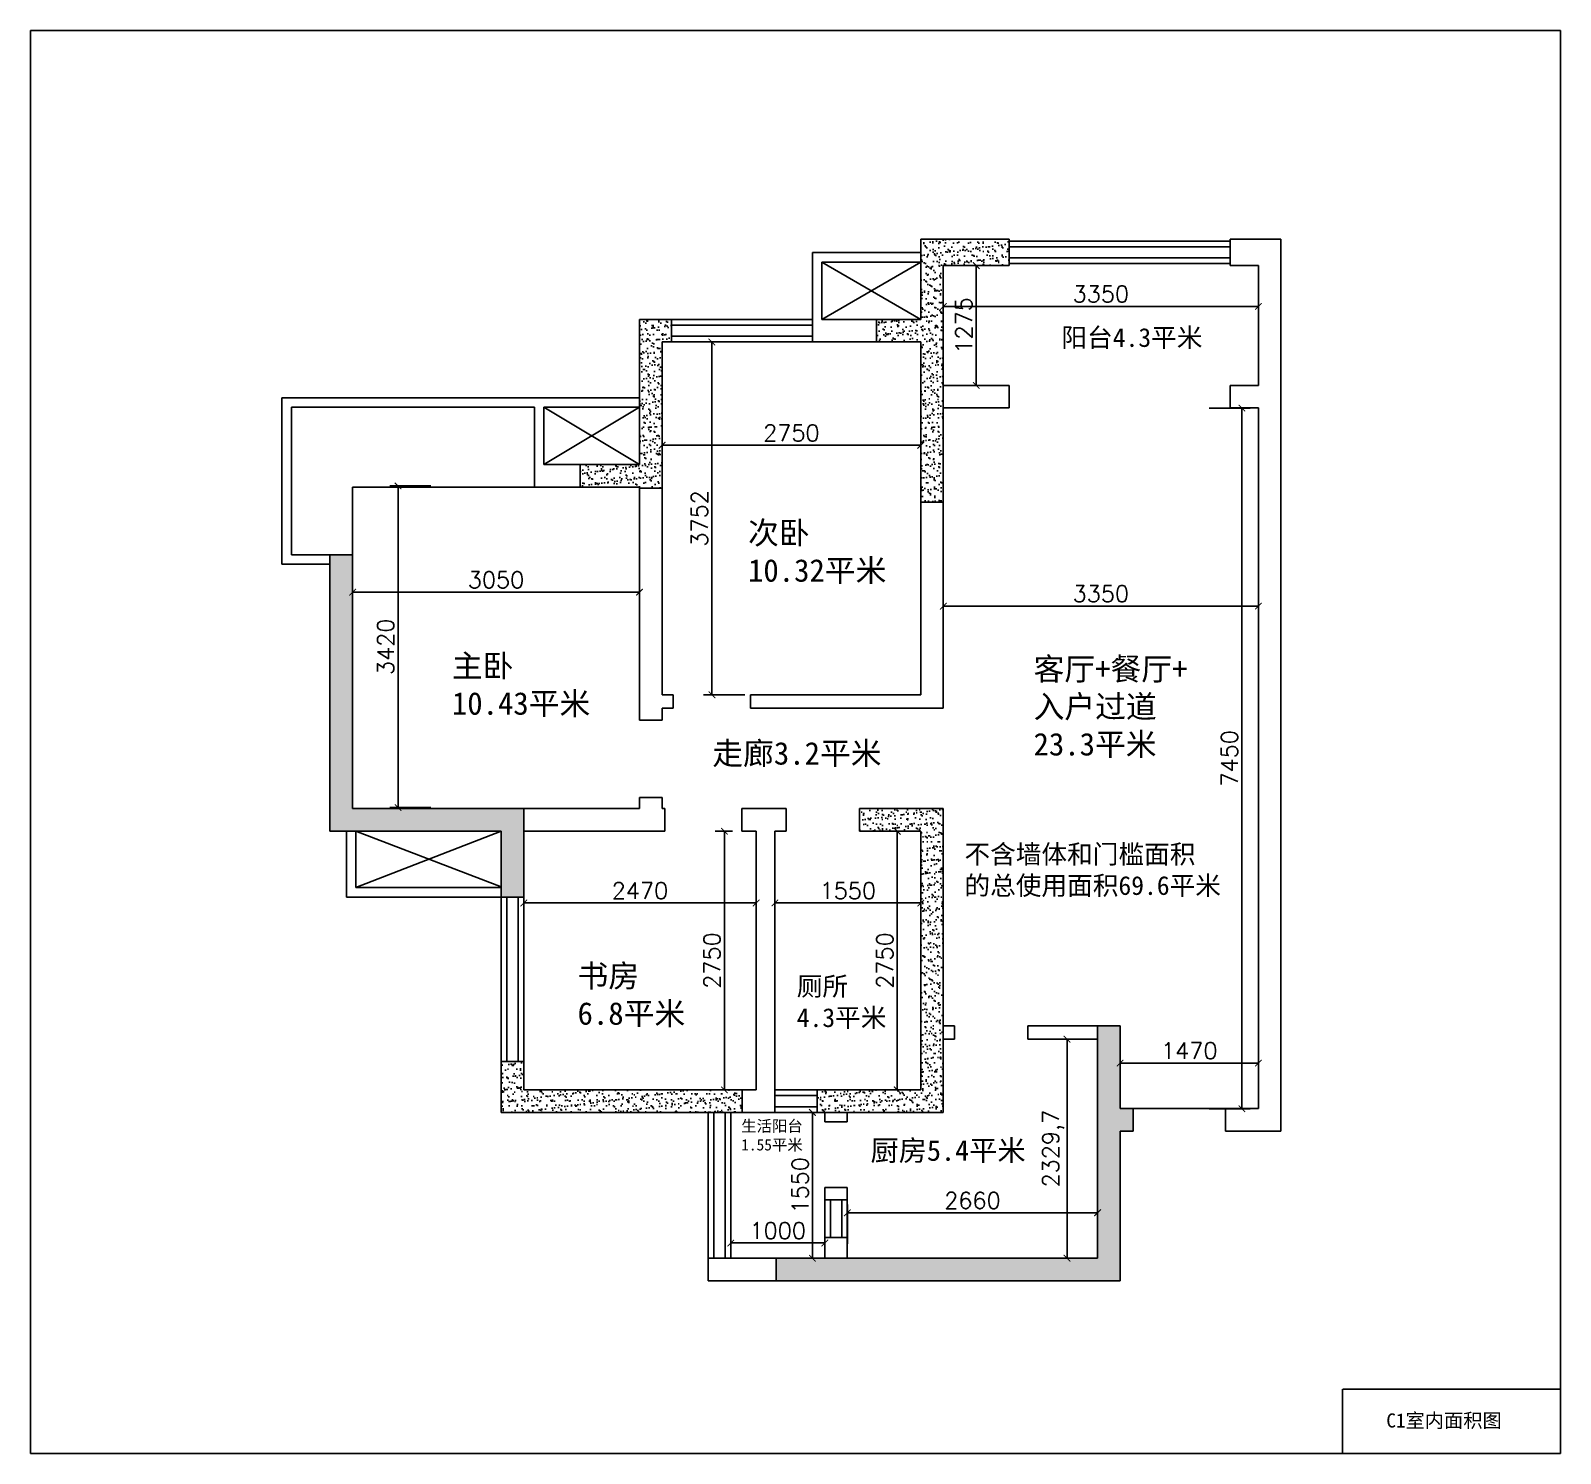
# Model space of a CAD drawing. Header units: millimetres. Extents: x 20837 to 97633253, y -10239614 to 28523936.
# Drawn here: x 41581 to 57844, y -4761 to 10367 of the extents above; entities that cross this region are included whole.
import ezdxf

# ---------------------------------------------------------------- set-up
doc = ezdxf.new("R2010")
doc.units = ezdxf.units.MM
doc.linetypes.add('HIDDEN', pattern=[0.375, 0.25, -0.125])
doc.styles.get("Standard").update_dxf_attribs({"font": 'txt', "bigfont": 'gbcbig.shx'})
doc.dimstyles.new('平面标注', dxfattribs={"dimscale": 70, "dimtxt": 2.5, "dimasz": 1, "dimexe": 1.25, "dimexo": 0.625, "dimtad": 1, "dimtxsty": 'Standard', "dimblk": 'ARCHTICK', "dimcen": 2.5, "dimadec": 0, "dimazin": 0, "dimtfac": 1, "dimtix": 1, "dimtmove": 0, "dimatfit": 3, "dimldrblk": 'DOT', "dimfxl": 0, "dimlwd": -1, "dimlwe": -1, "dimarcsym": 0})
pattern_1 = [(37.5, (39428.4, 0.02), (-3.20006, 97.88265), [0, -77.216, 0, -86.36, 0, -82.55]), (7.5, (39428.4, 0.02), (89.9047, 143.365), [0, -41.656, 0, -69.596, 0, -26.67]), (327.5, (39365.915, 0.02), (158.19847, 0.28744), [0, -25.4, 0, -91.44, 0, -119.38]), (317.5, (39365.92, 0.02), (152.7113, 44.5859), [0, -12.7, 0, -59.944, 0, -68.58])]

# ---------------------------------------------------------------- blocks, each defined once
blk = doc.blocks.new('_ArchTick')
at = {"color": 0, "linetype": 'ByBlock', "const_width": 0.15}
blk.add_lwpolyline([(-0.5, -0.5), (0.5, 0.5)], dxfattribs=at)
blk = doc.blocks.new('*D62')
at = {"color": 0}
for p, q in [((45837, 5525), (45399, 5525)), ((45487, 5525), (45487, 2105)), ((45837, 2105), (45399, 2105))]:
    blk.add_line(p, q, dxfattribs=at)
at = {"layer": 'Defpoints', "color": 0, "linetype": 'HIDDEN'}
for p in [(46725, 5525), (45487, 2105), (46725, 2105)]:
    blk.add_point(p, dxfattribs=at)
at = {"color": 0, "linetype": 'HIDDEN', "xscale": 70, "yscale": 70, "zscale": 70}
for p, rotation in [((45487, 5525), 90), ((45487, 2105), 270)]:
    blk.add_blockref('_ArchTick', p, dxfattribs=dict(at, rotation=rotation))
at = {"color": 0, "linetype": 'HIDDEN', "insert": (45356, 3815), "char_height": 175, "attachment_point": 5, "rotation": 90}
blk.add_mtext('3420', dxfattribs=at)
blk = doc.blocks.new('_Dot')
at = {"color": 0, "linetype": 'ByBlock', "lineweight": -2}
blk.add_line((-0.5, 0), (-1, 0), dxfattribs=at)
at = {"color": 0, "linetype": 'ByBlock', "const_width": 0.5}
blk.add_lwpolyline([(-0.25, 0, 1), (0.25, 0, 1)], format="xyb", close=True, dxfattribs=at)
blk = doc.blocks.new('*D63')
at = {"color": 0}
for p, q in [((45004, 4415), (45004, 4308)), ((45004, 4396), (48054, 4396)), ((48054, 4415), (48054, 4308))]:
    blk.add_line(p, q, dxfattribs=at)
at = {"layer": 'Defpoints', "color": 0, "linetype": 'HIDDEN'}
for p in [(45004, 4459), (48054, 4459), (48054, 4396)]:
    blk.add_point(p, dxfattribs=at)
at = {"color": 0, "linetype": 'HIDDEN', "xscale": 70, "yscale": 70, "zscale": 70, "rotation": 180}
blk.add_blockref('_ArchTick', (45004, 4396), dxfattribs=at)
at = {"color": 0, "linetype": 'HIDDEN', "xscale": 70, "yscale": 70, "zscale": 70}
blk.add_blockref('_ArchTick', (48054, 4396), dxfattribs=at)
at = {"color": 0, "linetype": 'HIDDEN', "insert": (46529, 4527), "char_height": 175, "attachment_point": 5}
blk.add_mtext('3050', dxfattribs=at)
blk = doc.blocks.new('*D64')
at = {"color": 0}
for p, q in [((49174, 7056), (48736, 7056)), ((48824, 7056), (48824, 3304)), ((49174, 3304), (48736, 3304))]:
    blk.add_line(p, q, dxfattribs=at)
at = {"layer": 'Defpoints', "color": 0, "linetype": 'HIDDEN'}
for p in [(50061, 7056), (48824, 3304), (50139, 3304)]:
    blk.add_point(p, dxfattribs=at)
at = {"color": 0, "linetype": 'HIDDEN', "xscale": 70, "yscale": 70, "zscale": 70}
for p, rotation in [((48824, 7056), 90), ((48824, 3304), 270)]:
    blk.add_blockref('_ArchTick', p, dxfattribs=dict(at, rotation=rotation))
at = {"color": 0, "linetype": 'HIDDEN', "insert": (48692, 5180), "char_height": 175, "attachment_point": 5, "rotation": 90}
blk.add_mtext('3752', dxfattribs=at)
blk = doc.blocks.new('*D65')
at = {"color": 0}
for p, q in [((48294, 5958), (48294, 6045)), ((51044, 5958), (51044, 6045)), ((48294, 5958), (51044, 5958))]:
    blk.add_line(p, q, dxfattribs=at)
at = {"layer": 'Defpoints', "color": 0, "linetype": 'HIDDEN'}
for p in [(48294, 5958), (51044, 5958), (51044, 5958)]:
    blk.add_point(p, dxfattribs=at)
at = {"color": 0, "linetype": 'HIDDEN', "xscale": 70, "yscale": 70, "zscale": 70, "rotation": 180}
blk.add_blockref('_ArchTick', (48294, 5958), dxfattribs=at)
at = {"color": 0, "linetype": 'HIDDEN', "xscale": 70, "yscale": 70, "zscale": 70}
blk.add_blockref('_ArchTick', (51044, 5958), dxfattribs=at)
at = {"color": 0, "linetype": 'HIDDEN', "insert": (49669, 6089), "char_height": 175, "attachment_point": 5}
blk.add_mtext('2750', dxfattribs=at)
blk = doc.blocks.new('*D66')
at = {"color": 0}
for p, q in [((51634, 7869), (51546, 7869)), ((51634, 7869), (51634, 6594)), ((51634, 6594), (51546, 6594))]:
    blk.add_line(p, q, dxfattribs=at)
at = {"layer": 'Defpoints', "color": 0, "linetype": 'HIDDEN'}
for p in [(51634, 7869), (51634, 6594), (51634, 6594)]:
    blk.add_point(p, dxfattribs=at)
at = {"color": 0, "linetype": 'HIDDEN', "xscale": 70, "yscale": 70, "zscale": 70}
for p, rotation in [((51634, 7869), 90), ((51634, 6594), 270)]:
    blk.add_blockref('_ArchTick', p, dxfattribs=dict(at, rotation=rotation))
at = {"color": 0, "linetype": 'HIDDEN', "insert": (51502, 7232), "char_height": 175, "attachment_point": 5, "rotation": 90}
blk.add_mtext('1275', dxfattribs=at)
blk = doc.blocks.new('*D67')
at = {"color": 0}
for p, q in [((51284, 7531), (51284, 7347)), ((54634, 7434), (54634, 7522)), ((51284, 7434), (54634, 7434))]:
    blk.add_line(p, q, dxfattribs=at)
at = {"layer": 'Defpoints', "color": 0, "linetype": 'HIDDEN'}
for p in [(51284, 7575), (54634, 7434), (54634, 7434)]:
    blk.add_point(p, dxfattribs=at)
at = {"color": 0, "linetype": 'HIDDEN', "xscale": 70, "yscale": 70, "zscale": 70, "rotation": 180}
blk.add_blockref('_ArchTick', (51284, 7434), dxfattribs=at)
at = {"color": 0, "linetype": 'HIDDEN', "xscale": 70, "yscale": 70, "zscale": 70}
blk.add_blockref('_ArchTick', (54634, 7434), dxfattribs=at)
at = {"color": 0, "linetype": 'HIDDEN', "insert": (52959, 7566), "char_height": 175, "attachment_point": 5}
blk.add_mtext('3350', dxfattribs=at)
blk = doc.blocks.new('*D68')
at = {"color": 0}
for p, q in [((51284, 4207), (51284, 4335)), ((51284, 4248), (54634, 4248)), ((54634, 4207), (54634, 4335))]:
    blk.add_line(p, q, dxfattribs=at)
at = {"layer": 'Defpoints', "color": 0, "linetype": 'HIDDEN'}
for p in [(54634, 4248), (51284, 4163), (54634, 4163)]:
    blk.add_point(p, dxfattribs=at)
at = {"color": 0, "linetype": 'HIDDEN', "xscale": 70, "yscale": 70, "zscale": 70, "rotation": 180}
blk.add_blockref('_ArchTick', (51284, 4248), dxfattribs=at)
at = {"color": 0, "linetype": 'HIDDEN', "xscale": 70, "yscale": 70, "zscale": 70}
blk.add_blockref('_ArchTick', (54634, 4248), dxfattribs=at)
at = {"color": 0, "linetype": 'HIDDEN', "insert": (52959, 4379), "char_height": 175, "attachment_point": 5}
blk.add_mtext('3350', dxfattribs=at)
blk = doc.blocks.new('*D69')
at = {"color": 0}
for p, q in [((54109, 6354), (54546, 6354)), ((54459, 6354), (54459, -1096)), ((54109, -1096), (54546, -1096))]:
    blk.add_line(p, q, dxfattribs=at)
at = {"layer": 'Defpoints', "color": 0, "linetype": 'HIDDEN'}
for p in [(53965, 6354), (53965, -1096), (54459, -1096)]:
    blk.add_point(p, dxfattribs=at)
at = {"color": 0, "linetype": 'HIDDEN', "xscale": 70, "yscale": 70, "zscale": 70}
for p, rotation in [((54459, 6354), 90), ((54459, -1096), 270)]:
    blk.add_blockref('_ArchTick', p, dxfattribs=dict(at, rotation=rotation))
at = {"color": 0, "linetype": 'HIDDEN', "insert": (54327, 2629), "char_height": 175, "attachment_point": 5, "rotation": 90}
blk.add_mtext('7450', dxfattribs=at)
blk = doc.blocks.new('*D70')
at = {"color": 0}
for p, q in [((53164, -682), (53164, -523)), ((53164, -611), (54634, -611)), ((54634, -682), (54634, -523))]:
    blk.add_line(p, q, dxfattribs=at)
at = {"layer": 'Defpoints', "color": 0, "linetype": 'HIDDEN'}
for p in [(54634, -611), (53164, -726), (54634, -726)]:
    blk.add_point(p, dxfattribs=at)
at = {"color": 0, "linetype": 'HIDDEN', "xscale": 70, "yscale": 70, "zscale": 70, "rotation": 180}
blk.add_blockref('_ArchTick', (53164, -611), dxfattribs=at)
at = {"color": 0, "linetype": 'HIDDEN', "xscale": 70, "yscale": 70, "zscale": 70}
blk.add_blockref('_ArchTick', (54634, -611), dxfattribs=at)
at = {"color": 0, "linetype": 'HIDDEN', "insert": (53899, -480), "char_height": 175, "attachment_point": 5}
blk.add_mtext('1470', dxfattribs=at)
blk = doc.blocks.new('*D71')
at = {"color": 0}
for p, q in [((50662, 1854), (50881, 1854)), ((50794, 1854), (50794, -896)), ((50794, -896), (50706, -896))]:
    blk.add_line(p, q, dxfattribs=at)
at = {"layer": 'Defpoints', "color": 0, "linetype": 'HIDDEN'}
for p in [(50619, 1854), (50794, -896), (50794, -896)]:
    blk.add_point(p, dxfattribs=at)
at = {"color": 0, "linetype": 'HIDDEN', "xscale": 70, "yscale": 70, "zscale": 70}
for p, rotation in [((50794, 1854), 90), ((50794, -896), 270)]:
    blk.add_blockref('_ArchTick', p, dxfattribs=dict(at, rotation=rotation))
at = {"color": 0, "linetype": 'HIDDEN', "insert": (50662, 479), "char_height": 175, "attachment_point": 5, "rotation": 90}
blk.add_mtext('2750', dxfattribs=at)
blk = doc.blocks.new('*D72')
at = {"color": 0}
for p, q in [((49494, 1091), (49494, 1178)), ((51044, 1091), (51044, 1178)), ((49494, 1091), (51044, 1091))]:
    blk.add_line(p, q, dxfattribs=at)
at = {"layer": 'Defpoints', "color": 0, "linetype": 'HIDDEN'}
for p in [(49494, 1091), (51044, 1091), (51044, 1091)]:
    blk.add_point(p, dxfattribs=at)
at = {"color": 0, "linetype": 'HIDDEN', "xscale": 70, "yscale": 70, "zscale": 70, "rotation": 180}
blk.add_blockref('_ArchTick', (49494, 1091), dxfattribs=at)
at = {"color": 0, "linetype": 'HIDDEN', "xscale": 70, "yscale": 70, "zscale": 70}
blk.add_blockref('_ArchTick', (51044, 1091), dxfattribs=at)
at = {"color": 0, "linetype": 'HIDDEN', "insert": (50269, 1222), "char_height": 175, "attachment_point": 5}
blk.add_mtext('1550', dxfattribs=at)
blk = doc.blocks.new('*D73')
at = {"color": 0}
for p, q in [((48858, 1854), (49044, 1854)), ((48957, 1854), (48957, -896)), ((48956, -896), (49044, -896))]:
    blk.add_line(p, q, dxfattribs=at)
at = {"layer": 'Defpoints', "color": 0, "linetype": 'HIDDEN'}
for p in [(48815, 1854), (48912, -896), (48957, -896)]:
    blk.add_point(p, dxfattribs=at)
at = {"color": 0, "linetype": 'HIDDEN', "xscale": 70, "yscale": 70, "zscale": 70}
for p, rotation in [((48957, 1854), 90), ((48957, -896), 270)]:
    blk.add_blockref('_ArchTick', p, dxfattribs=dict(at, rotation=rotation))
at = {"color": 0, "linetype": 'HIDDEN', "insert": (48825, 479), "char_height": 175, "attachment_point": 5, "rotation": 90}
blk.add_mtext('2750', dxfattribs=at)
blk = doc.blocks.new('*D74')
at = {"color": 0}
for p, q in [((46824, 1210), (46824, 1003)), ((49294, 1210), (49294, 1003)), ((46824, 1091), (49294, 1091))]:
    blk.add_line(p, q, dxfattribs=at)
at = {"layer": 'Defpoints', "color": 0, "linetype": 'HIDDEN'}
for p in [(46824, 1254), (49294, 1254), (49294, 1091)]:
    blk.add_point(p, dxfattribs=at)
at = {"color": 0, "linetype": 'HIDDEN', "xscale": 70, "yscale": 70, "zscale": 70, "rotation": 180}
blk.add_blockref('_ArchTick', (46824, 1091), dxfattribs=at)
at = {"color": 0, "linetype": 'HIDDEN', "xscale": 70, "yscale": 70, "zscale": 70}
blk.add_blockref('_ArchTick', (49294, 1091), dxfattribs=at)
at = {"color": 0, "linetype": 'HIDDEN', "insert": (48059, 1222), "char_height": 175, "attachment_point": 5}
blk.add_mtext('2470', dxfattribs=at)
blk = doc.blocks.new('*D75')
at = {"color": 0}
for p, q in [((49024, -2524), (49024, -2436)), ((50024, -2524), (50024, -2436)), ((49024, -2524), (50024, -2524))]:
    blk.add_line(p, q, dxfattribs=at)
at = {"layer": 'Defpoints', "color": 0, "linetype": 'HIDDEN'}
for p in [(49024, -2524), (50024, -2524), (50024, -2524)]:
    blk.add_point(p, dxfattribs=at)
at = {"color": 0, "linetype": 'HIDDEN', "xscale": 70, "yscale": 70, "zscale": 70, "rotation": 180}
blk.add_blockref('_ArchTick', (49024, -2524), dxfattribs=at)
at = {"color": 0, "linetype": 'HIDDEN', "xscale": 70, "yscale": 70, "zscale": 70}
blk.add_blockref('_ArchTick', (50024, -2524), dxfattribs=at)
at = {"color": 0, "linetype": 'HIDDEN', "insert": (49524, -2393), "char_height": 175, "attachment_point": 5}
blk.add_mtext('1000', dxfattribs=at)
blk = doc.blocks.new('*D76')
at = {"color": 0}
for p, q in [((49543, -1136), (49980, -1136)), ((49893, -1136), (49893, -2686)), ((49543, -2686), (49980, -2686))]:
    blk.add_line(p, q, dxfattribs=at)
at = {"layer": 'Defpoints', "color": 0, "linetype": 'HIDDEN'}
for p in [(49259, -1136), (49129, -2686), (49893, -2686)]:
    blk.add_point(p, dxfattribs=at)
at = {"color": 0, "linetype": 'HIDDEN', "xscale": 70, "yscale": 70, "zscale": 70}
for p, rotation in [((49893, -1136), 90), ((49893, -2686), 270)]:
    blk.add_blockref('_ArchTick', p, dxfattribs=dict(at, rotation=rotation))
at = {"color": 0, "linetype": 'HIDDEN', "insert": (49762, -1911), "char_height": 175, "attachment_point": 5, "rotation": 90}
blk.add_mtext('1550', dxfattribs=at)
blk = doc.blocks.new('*D77')
at = {"color": 0}
for p, q in [((50264, -2532), (50264, -2115)), ((50264, -2203), (52924, -2203)), ((52924, -2532), (52924, -2115))]:
    blk.add_line(p, q, dxfattribs=at)
at = {"layer": 'Defpoints', "color": 0, "linetype": 'HIDDEN'}
for p in [(52924, -2203), (50264, -2575), (52924, -2575)]:
    blk.add_point(p, dxfattribs=at)
at = {"color": 0, "linetype": 'HIDDEN', "xscale": 70, "yscale": 70, "zscale": 70, "rotation": 180}
blk.add_blockref('_ArchTick', (50264, -2203), dxfattribs=at)
at = {"color": 0, "linetype": 'HIDDEN', "xscale": 70, "yscale": 70, "zscale": 70}
blk.add_blockref('_ArchTick', (52924, -2203), dxfattribs=at)
at = {"color": 0, "linetype": 'HIDDEN', "insert": (51594, -2072), "char_height": 175, "attachment_point": 5}
blk.add_mtext('2660', dxfattribs=at)
blk = doc.blocks.new('*D78')
at = {"color": 0}
for p, q in [((52599, -356), (52686, -356)), ((52599, -2686), (52599, -356)), ((52599, -2686), (52686, -2686))]:
    blk.add_line(p, q, dxfattribs=at)
at = {"layer": 'Defpoints', "color": 0, "linetype": 'HIDDEN'}
for p in [(52563, -356), (52599, -356), (52563, -2686)]:
    blk.add_point(p, dxfattribs=at)
at = {"color": 0, "linetype": 'HIDDEN', "xscale": 70, "yscale": 70, "zscale": 70}
for p, rotation in [((52599, -356), 90), ((52599, -2686), 270)]:
    blk.add_blockref('_ArchTick', p, dxfattribs=dict(at, rotation=rotation))
at = {"color": 0, "linetype": 'HIDDEN', "insert": (52453, -1521), "char_height": 175, "attachment_point": 5, "rotation": 90}
blk.add_mtext('2329,7', dxfattribs=at)

msp = doc.modelspace()

# ---------------------------------------------------------------- hatches: boundary and pattern name
h = msp.add_hatch()
h.set_pattern_fill('AR-SAND', color=256, scale=2, style=0)
h.set_pattern_definition(pattern_1)
h.paths.add_polyline_path([(51283.624, 7869.495), (51983.624, 7869.495), (51983.624, 8149.495), (51283.624, 8149.495), (51043.624, 8149.495), (51043.624, 8006.195), (51043.624, 7906.195), (51043.624, 7296.195), (50575.025, 7296.195), (50575.025, 7056.195), (51043.624, 7056.195), (51043.624, 6874.265), (51043.624, 5354.495), (51283.624, 5354.495), (51283.624, 6354.495), (51283.624, 6594.495)])
h = msp.add_hatch()
h.set_pattern_fill('AR-SAND', color=256, scale=2, style=0)
h.set_pattern_definition(pattern_1)
h.paths.add_polyline_path([(48293.624, 7056.195), (48393.624, 7056.195), (48393.624, 7296.195), (48293.624, 7296.195), (48053.624, 7296.195), (48053.624, 6463.989), (48053.624, 6363.989), (48053.624, 5753.989), (47423.871, 5753.989), (47423.871, 5513.989), (47798.399, 5513.989), (48053.624, 5513.989), (48053.624, 5502.674), (48293.624, 5502.674)])
h = msp.add_hatch()
h.set_pattern_fill('AR-SAND', color=256, scale=2, style=0)
h.set_pattern_definition(pattern_1)
h.paths.add_polyline_path([(45003.624, 2093.989), (45003.624, 4793.989), (44763.624, 4793.989), (44763.624, 4693.989), (44763.624, 2093.989), (44763.624, 1853.989), (45003.624, 1853.989), (45468.916, 1853.989), (46583.624, 1853.989), (46583.624, 1253.989), (46583.624, 1153.989), (46823.624, 1153.989), (46823.624, 1253.989), (46823.624, 1853.989), (46823.624, 2093.989)])
h = msp.add_hatch()
h.set_pattern_fill('AR-SAND', color=256, scale=2, style=0)
h.set_pattern_definition(pattern_1)
h.paths.add_polyline_path([(51283.624, 2093.989), (50393.624, 2093.989), (50393.624, 1853.989), (51043.624, 1853.989), (51043.624, -896.011), (50543.624, -896.011), (49975.945, -896.011), (49943.624, -896.011), (49943.624, -1135.805), (50023.624, -1135.805), (50263.624, -1135.805), (51043.624, -1135.805), (51283.624, -1135.805), (51283.624, -355.805), (51283.624, -215.805)])
h = msp.add_hatch()
h.set_pattern_fill('AR-SAND', color=256, scale=2, style=0)
h.set_pattern_definition(pattern_1)
h.paths.add_polyline_path([(53163.624, -1335.505), (53303.624, -1335.505), (53303.624, -1095.505), (53163.624, -1095.505), (53163.624, -355.805), (53163.624, -215.805), (52923.624, -215.805), (52923.624, -355.805), (52923.624, -1335.505), (52923.624, -2685.505), (52423.624, -2685.505), (52423.624, -2685.805), (50263.624, -2685.805), (50023.624, -2685.805), (49506.012, -2685.805), (49506.012, -2925.805), (50023.624, -2925.805), (53163.624, -2925.805), (53163.624, -2685.505)])
h = msp.add_hatch()
h.set_pattern_fill('AR-SAND', color=256, scale=2, style=0)
h.set_pattern_definition(pattern_1)
h.paths.add_polyline_path([(47295.257, -896.011), (46823.624, -896.011), (46823.624, -596.011), (46583.624, -596.011), (46583.624, -1135.805), (46823.624, -1135.805), (48783.624, -1135.805), (49023.624, -1135.805), (49147.393, -1135.805), (49147.393, -896.011), (47295.257, -896.011)])

# ---------------------------------------------------------------- linework, layer by layer
for p, q in [((51043.624, 8006.195), (51043.624, 8149.495)), ((51043.624, 8149.495), (51283.624, 8149.495)), ((51283.624, 8149.495), (51983.624, 8149.495)), ((51983.624, 8149.495), (51983.624, 7869.495)), ((54633.624, 8149.495), (54333.624, 8149.495)), ((54333.624, 8149.495), (54333.624, 7869.495)), ((54873.624, 8149.495), (54633.624, 8149.495)), ((54873.624, 7869.495), (54873.624, 8149.495)), ((51043.624, 7906.195), (51043.624, 8006.195)), ((51043.624, 7296.195), (51043.624, 7906.195)), ((51283.624, 6594.495), (51283.624, 7869.495)), ((51283.624, 7869.495), (51983.624, 7869.495)), ((54633.624, 7869.495), (54333.624, 7869.495)), ((54333.624, 7869.495), (54633.624, 7869.495)), ((54633.624, 6594.495), (54633.624, 7869.495)), ((54873.624, 6594.495), (54873.624, 7869.495)), ((48053.624, 6463.989), (48053.624, 7296.195)), ((48053.624, 7296.195), (48293.624, 7296.195)), ((48293.624, 7296.195), (48393.624, 7296.195)), ((48393.624, 7296.195), (48393.624, 7056.195)), ((49893.624, 7296.195), (49893.624, 7056.195)), ((49993.624, 7296.195), (51043.624, 7296.195)), ((50575.025, 7056.195), (50575.025, 7296.195)), ((48293.624, 3304.195), (48293.624, 7056.195)), ((48293.624, 7056.195), (48393.624, 7056.195)), ((49893.624, 7056.195), (51043.624, 7056.195)), ((51043.624, 3304.195), (51043.624, 7056.195)), ((51043.624, 7056.195), (51043.624, 6874.265)), ((51043.624, 3304.195), (51043.624, 6876.195)), ((51043.624, 6874.265), (51043.624, 3934.719)), ((51283.624, 6594.495), (51983.624, 6594.495)), ((51283.624, 6594.495), (51283.624, 6354.495)), ((51983.624, 6354.495), (51983.624, 6594.495)), ((54333.624, 6354.495), (54333.624, 6594.495)), ((54333.624, 6594.495), (54633.624, 6594.495)), ((54873.624, 6594.495), (54873.624, 6354.495)), ((48053.624, 6463.989), (48053.624, 6363.989)), ((48053.624, 6363.989), (48053.624, 5753.989)), ((48053.624, 6363.989), (48053.624, 5753.989)), ((51983.624, 6354.495), (51283.624, 6354.495)), ((51283.624, 3164.195), (51283.624, 6354.495)), ((51283.624, 6354.495), (51283.624, 6254.495)), ((51283.624, 6354.495), (51283.624, 3164.195)), ((54633.624, 6354.495), (54333.624, 6354.495)), ((54633.624, -1095.505), (54633.624, 6354.495)), ((54873.624, -1095.505), (54873.624, 6354.495)), ((48053.624, 5753.989), (47037.624, 5753.989)), ((47423.871, 5753.989), (47423.871, 5513.989)), ((47798.399, 5513.989), (46937.624, 5513.989)), ((48053.624, 5513.989), (47798.399, 5513.989)), ((48053.624, 5491.359), (48053.624, 5513.989)), ((48053.624, 5502.674), (48293.624, 5502.674)), ((48053.624, 3164.195), (48053.624, 5491.359)), ((51283.624, 5354.495), (51043.624, 5354.495)), ((44763.624, 4693.989), (44763.624, 4793.989)), ((44763.624, 4793.989), (45003.624, 4793.989)), ((45003.624, 2093.989), (45003.624, 4793.989)), ((44763.624, 2093.989), (44763.624, 4693.989)), ((51043.624, 3304.195), (51043.624, 3904.195)), ((48293.624, 3304.195), (48413.624, 3304.195)), ((48413.624, 3304.195), (48413.624, 3164.195)), ((49233.624, 3164.195), (49233.624, 3304.195)), ((51043.624, 3304.195), (49233.624, 3304.195)), ((48053.624, 3164.195), (48053.624, 3033.989)), ((48413.624, 3164.195), (48293.624, 3164.195)), ((48293.624, 3033.989), (48293.624, 3164.195)), ((49233.624, 3164.195), (51043.624, 3164.195)), ((51043.624, 3164.195), (51283.624, 3164.195)), ((48293.624, 3033.989), (48053.624, 3033.989)), ((48053.624, 3033.989), (48293.624, 3033.989)), ((48293.624, 2213.989), (48053.624, 2213.989)), ((48053.624, 2213.989), (48053.624, 2093.989)), ((48293.624, 2093.989), (48293.624, 2213.989)), ((44763.624, 1853.989), (44763.624, 2093.989)), ((48053.624, 2093.989), (45003.624, 2093.989)), ((46823.624, 1853.989), (46823.624, 2093.989)), ((48323.624, 2093.989), (48293.624, 2093.989)), ((48323.624, 1853.989), (48323.624, 2093.989)), ((49143.624, 1853.989), (49143.624, 2093.989)), ((49143.624, 2093.989), (49613.624, 2093.989)), ((49613.624, 1853.989), (49613.624, 2093.989)), ((50393.624, 2093.989), (51283.624, 2093.989)), ((50393.624, 2093.989), (50393.624, 1853.989)), ((51283.624, -215.805), (51283.624, 2093.989)), ((44763.624, 1853.989), (45003.624, 1853.989)), ((45468.916, 1853.989), (45003.624, 1853.989)), ((46583.624, 1853.989), (45468.916, 1853.989)), ((46583.624, 1264.195), (46583.624, 1853.989)), ((46583.624, 1853.989), (46583.624, 1253.989)), ((48053.624, 1853.989), (46823.624, 1853.989)), ((46823.624, 1853.989), (46823.624, 1253.989)), ((46823.624, 1853.989), (47423.624, 1853.989)), ((48053.624, 1853.989), (48293.624, 1853.989)), ((48293.624, 1853.989), (48323.624, 1853.989)), ((49293.624, 1853.989), (49143.624, 1853.989)), ((49293.624, -896.011), (49293.624, 1853.989)), ((49493.624, 1853.989), (49493.624, 1851.359)), ((49493.624, 1853.989), (49613.624, 1853.989)), ((49493.624, -898.641), (49493.624, 1851.359)), ((51043.624, 1853.989), (50520.895, 1853.989)), ((51043.624, -896.011), (51043.624, 1853.989)), ((46583.624, 1253.989), (46583.624, 1264.195)), ((46583.624, 1253.989), (46583.624, 1153.989)), ((46823.624, 1253.989), (46823.624, 1153.989)), ((49493.624, -174.443), (49493.624, -121.919)), ((49493.624, -189.443), (49493.624, -174.443)), ((49493.624, -296.011), (49493.624, -311.011)), ((51283.624, -215.805), (51403.624, -215.805)), ((51283.624, -355.805), (51283.624, -215.805)), ((51403.624, -215.805), (51403.624, -355.805)), ((53163.624, -215.805), (52183.624, -215.805)), ((52183.624, -215.805), (52183.624, -355.805)), ((52923.624, -355.805), (52923.624, -215.805)), ((53163.624, -355.805), (53163.624, -215.805)), ((51283.624, -355.805), (51283.624, -1135.805)), ((51403.624, -355.805), (51283.624, -355.805)), ((52923.624, -355.805), (52183.624, -355.805)), ((52923.624, -355.805), (52323.624, -355.805)), ((52923.624, -355.805), (52923.624, -1335.505)), ((53163.624, -1095.505), (53163.624, -355.805)), ((46583.624, -596.011), (46583.624, -1135.805)), ((46823.624, -896.011), (46823.624, -596.011)), ((51043.624, -496.011), (51043.624, -649.982)), ((49293.624, -896.011), (46823.624, -896.011)), ((46823.624, -896.011), (47291.741, -896.011)), ((49147.393, -1135.805), (49147.393, -896.011)), ((49493.624, -1135.805), (49493.624, -881.213)), ((49943.624, -1135.805), (49943.624, -896.011)), ((49943.624, -896.011), (49975.945, -896.011)), ((50543.624, -896.011), (49975.945, -896.011)), ((50543.624, -896.011), (50543.624, -896.011)), ((51043.624, -896.011), (50543.624, -896.011)), ((46583.624, -1135.805), (46823.624, -1135.805)), ((48783.624, -1135.805), (46823.624, -1135.805)), ((49493.624, -1135.805), (49023.624, -1135.805)), ((50023.624, -1135.805), (49943.624, -1135.805)), ((50023.624, -1135.805), (50023.624, -1235.805)), ((50263.624, -1135.805), (50023.624, -1135.805)), ((51043.624, -1135.805), (50263.624, -1135.805)), ((50263.624, -1235.805), (50263.624, -1135.805)), ((51283.624, -1135.805), (51043.624, -1135.805)), ((53163.624, -1095.505), (53303.624, -1095.505)), ((53303.624, -1335.505), (53303.624, -1095.505)), ((53303.624, -1095.505), (53303.624, -1335.505)), ((54633.624, -1095.505), (54283.624, -1095.505)), ((54283.624, -1095.505), (54283.624, -1335.505)), ((54873.624, -1095.505), (54873.624, -1335.505)), ((50263.624, -1235.805), (50023.624, -1235.805)), ((52923.624, -1335.505), (52923.624, -2685.505)), ((53163.624, -1335.505), (53163.624, -2685.505)), ((53303.624, -1335.505), (53163.624, -1335.505)), ((53303.624, -1335.505), (53303.624, -1335.505)), ((54633.624, -1335.505), (54283.624, -1335.505)), ((54873.624, -1335.505), (54633.624, -1335.505)), ((50263.624, -1935.805), (50023.624, -1935.805)), ((50023.624, -1935.805), (50023.624, -2064.875)), ((50263.624, -1935.805), (50263.624, -2064.875)), ((50023.624, -2685.805), (50023.624, -2464.875)), ((50263.624, -2685.805), (50263.624, -2464.875)), ((48783.624, -2925.805), (48783.624, -2685.805)), ((49023.624, -2685.805), (48783.624, -2685.805)), ((49023.624, -2685.805), (50023.624, -2685.805)), ((49506.012, -2925.805), (49506.012, -2685.805)), ((50023.624, -2685.805), (50263.624, -2685.805)), ((50263.624, -2685.805), (52423.624, -2685.805)), ((52923.624, -2685.505), (52423.624, -2685.505)), ((52423.624, -2685.505), (52423.624, -2685.805)), ((53163.624, -2925.805), (53163.624, -2685.505)), ((48783.624, -2925.805), (49023.624, -2925.805)), ((50023.624, -2925.805), (48988.399, -2925.805)), ((50023.624, -2925.805), (53163.624, -2925.805))]:
    msp.add_line(p, q)
at = {"color": 2}
for p, q in [((49893.624, 7296.195), (49893.624, 8006.195)), ((49893.624, 8006.195), (51043.624, 8006.195)), ((49993.624, 7296.195), (49993.624, 7906.195)), ((49993.624, 7906.195), (51043.624, 7906.195)), ((51043.624, 7296.195), (49993.624, 7906.195)), ((49993.624, 7906.195), (51043.624, 7906.195)), ((51043.624, 7906.195), (49993.624, 7296.195)), ((46938.399, 6463.989), (48053.624, 6463.989)), ((47037.624, 6363.989), (48053.624, 6363.989)), ((47037.624, 6363.989), (47037.624, 5753.989)), ((47037.624, 6363.989), (48053.624, 5753.989)), ((48053.624, 6363.989), (47037.624, 5753.989)), ((44938.399, 1153.989), (44938.399, 1853.989)), ((45038.399, 1853.989), (45038.399, 1253.989)), ((46583.624, 1853.989), (45038.399, 1253.989)), ((45038.399, 1253.989), (45038.399, 1853.989)), ((45038.399, 1853.989), (46583.624, 1264.195)), ((46583.624, 1153.989), (44938.399, 1153.989)), ((46583.624, 1253.989), (45038.399, 1253.989))]:
    msp.add_line(p, q, dxfattribs=at)
at = {"color": 4}
for p, q in [((51983.624, 8129.495), (51983.624, 8009.495)), ((51983.624, 8129.495), (54333.624, 8129.495)), ((51983.624, 8069.495), (54333.624, 8069.495)), ((51983.624, 7889.495), (51983.624, 8009.495)), ((54333.624, 8129.495), (54333.624, 8009.495)), ((54333.624, 7889.495), (54333.624, 8009.495)), ((51983.624, 7949.495), (54333.624, 7949.495)), ((51983.624, 7889.495), (54333.624, 7889.495)), ((48393.624, 7296.195), (48393.624, 7176.195)), ((48393.624, 7296.195), (49893.624, 7296.195)), ((48393.624, 7236.195), (49893.624, 7236.195)), ((48393.624, 7056.195), (48393.624, 7176.195)), ((49893.624, 7296.195), (49893.624, 7176.195)), ((49893.624, 7056.195), (49893.624, 7176.195)), ((48393.624, 7116.195), (49893.624, 7116.195)), ((48393.624, 7056.195), (49893.624, 7056.195)), ((44253.624, 6463.989), (46938.399, 6463.989)), ((44253.624, 6463.989), (44253.624, 4693.989)), ((44253.624, 4693.989), (44763.624, 4693.989)), ((46583.624, 1153.989), (46703.624, 1153.989)), ((46583.624, 1153.989), (46583.624, -596.011)), ((46643.624, 1153.989), (46643.624, -596.011)), ((46823.624, 1153.989), (46703.624, 1153.989)), ((46763.624, 1153.989), (46763.624, -596.011)), ((46823.624, 1153.989), (46823.624, -596.011)), ((46583.624, -596.011), (46703.624, -596.011)), ((46823.624, -596.011), (46703.624, -596.011)), ((49943.624, -895.908), (49493.624, -895.908)), ((49493.624, -895.908), (49493.624, -1015.908)), ((49943.624, -955.908), (49493.624, -955.908)), ((49943.624, -895.908), (49943.624, -1015.908)), ((48783.624, -2685.805), (48783.624, -1135.805)), ((48783.624, -1135.805), (48903.624, -1135.805)), ((48843.624, -2685.805), (48843.624, -1135.805)), ((49023.624, -1135.805), (48903.624, -1135.805)), ((48963.624, -2685.805), (48963.624, -1135.805)), ((49023.624, -2685.805), (49023.624, -1135.805)), ((49493.624, -1135.908), (49493.624, -1015.908)), ((49943.624, -1075.908), (49493.624, -1075.908)), ((49943.624, -1135.908), (49493.624, -1135.908)), ((49943.624, -1135.908), (49943.624, -1015.908)), ((50023.624, -2464.875), (50023.624, -2064.875)), ((50023.624, -2064.875), (50143.624, -2064.875)), ((50083.624, -2464.875), (50083.624, -2064.875)), ((50263.624, -2064.875), (50143.624, -2064.875)), ((50203.624, -2464.875), (50203.624, -2064.875)), ((50263.624, -2464.875), (50263.624, -2064.875)), ((50023.624, -2464.875), (50143.624, -2464.875)), ((50263.624, -2464.875), (50143.624, -2464.875)), ((48783.624, -2685.805), (48903.624, -2685.805)), ((49023.624, -2685.805), (48903.624, -2685.805))]:
    msp.add_line(p, q, dxfattribs=at)
at = {"color": 1}
for p, q in [((44353.624, 4793.989), (44353.624, 6363.989)), ((44353.624, 6363.989), (46937.624, 6363.989)), ((46937.624, 6363.989), (46937.624, 5513.989)), ((45003.624, 5513.989), (46937.624, 5513.989)), ((45003.624, 4793.989), (45003.624, 5513.989)), ((44763.624, 4793.989), (44353.624, 4793.989))]:
    msp.add_line(p, q, dxfattribs=at)
at = {"color": 90}
msp.add_line((51025.624, 3322.195), (51025.624, 3322.195), dxfattribs=at)
at = {"linetype": 'HIDDEN'}
for p, q in [((51043.624, 1853.989), (50393.624, 1853.989)), ((51043.624, 3.989), (51043.624, -105.715)), ((52923.624, -1458.609), (52923.624, -980.398)), ((53303.624, -1095.505), (54283.624, -1095.505)), ((57844.382, -4078.231), (55528.913, -4078.231)), ((55528.913, -4078.231), (55528.913, -4761.433))]:
    msp.add_line(p, q, dxfattribs=at)
at = {"color": 3}
msp.add_line((49023.624, -1135.805), (48783.624, -1135.805), dxfattribs=at)
msp.add_lwpolyline([(41580.978, 10367.078), (57844.382, 10367.078), (57844.382, -4761.433), (41580.978, -4761.433)], close=True)

# ---------------------------------------------------------------- texts
at = {"linetype": 'HIDDEN', "attachment_point": 1}
for s, insert, char_height, width in [('{\\fSimSun|b0|i0|c134|p2;阳台4.3平米}', (52539.764, 7203.774), 200, 1753.77081), ('{\\fSimSun|b0|i0|c134|p2;次卧\\P10.32平米}', (49208.048, 5147.319), 240, 1753.77081), ('{\\fSimSun|b0|i0|c134|p2;主卧\\P10.43平米}', (46060.049, 3732.867), 240, 1753.77081), ('{\\fSimSun|b0|i0|c134|p2;客厅+餐厅+入户过道23.3平米}', (52243.398, 3699.59), 240, 1753.77081), ('{\\fSimSun|b0|i0|c134|p2;走廊3.2平米}', (48828.032, 2802.295), 240, 2474.53429), ('{\\fSimSun|b0|i0|c134|p2;\\C1;不含墙体和门槛面积\\P的总使用面积69.6平米}', (51508.855, 1710.42), 200, 2955.5106), ('{\\fSimSun|b0|i0|c134|p2;书房\\P6.8平米}', (47395.93, 436.669), 240, 1753.77081), ('{\\fSimSun|b0|i0|c134|p2;厕所\\P4.3平米}', (49725.713, 305.568), 200, 1753.77081), ('{\\fSimSun|b0|i0|c134|p2;生活阳台\\P1.55平米}', (49135.584, -1220.074), 120, 727.95997), ('{\\fSimSun|b0|i0|c134|p2;厨房5.4平米}', (50509.666, -1430.105), 220, 1753.77081), ('{\\fSimHei|b0|i0|c134|p2;C1室内面积图}', (55993.826, -4336.223), 150, 1326.54059)]:
    msp.add_mtext(s, dxfattribs=dict(at, insert=insert, char_height=char_height, width=width))

# ---------------------------------------------------------------- dimensions: what is measured, and where the dimension line sits
at = {"linetype": 'HIDDEN'}
for base, p1, p2, picture, middle in [((51633.624, 6594.495), (51633.624, 7869.495), (51633.624, 6594.495), '*D66', (51502.374, 7231.995)), ((48823.624, 3304.195), (50061.467, 7056.195), (50138.624, 3304.195), '*D64', (48692.374, 5180.195)), ((54458.624, -1095.505), (53965.21, 6354.495), (53965.21, -1095.505), '*D69', (54327.374, 2629.495)), ((45486.859, 2105.163), (46725.24, 5525.163), (46725.24, 2105.163), '*D62', (45355.609, 3815.163)), ((48956.72, -896.011), (48814.552, 1853.989), (48912.293, -896.011), '*D73', (48825.47, 478.989)), ((50793.624, -896.011), (50618.74, 1853.989), (50793.624, -896.011), '*D71', (50662.374, 478.989)), ((52598.776, -355.805), (52563.449, -2685.505), (52563.449, -355.805), '*D78', (52452.943, -1520.655)), ((49892.995, -2685.805), (49258.624, -1135.805), (49128.841, -2685.805), '*D76', (49761.745, -1910.805))]:
    dim = msp.add_linear_dim(base=base, p1=p1, p2=p2, angle=90, dimstyle='平面标注', dxfattribs=at)
    dim.commit()
    dim.dimension.update_dxf_attribs({"geometry": picture, "text_midpoint": middle})
for base, p1, p2, picture, middle in [((54633.624, 7434.294), (51283.624, 7574.525), (54633.624, 7434.294), '*D67', (52958.624, 7565.544)), ((51043.624, 5957.724), (48293.624, 5957.724), (51043.624, 5957.724), '*D65', (49668.624, 6088.974)), ((48053.624, 4395.681), (45003.624, 4459.121), (48053.624, 4459.121), '*D63', (46528.624, 4526.931)), ((54633.624, 4247.624), (51283.624, 4163.48), (54633.624, 4163.48), '*D68', (52958.624, 4378.874)), ((49293.624, 1090.569), (46823.624, 1253.989), (49293.624, 1253.989), '*D74', (48058.624, 1221.819)), ((51043.624, 1090.63), (49493.624, 1090.63), (51043.624, 1090.63), '*D72', (50268.624, 1221.88)), ((54633.624, -610.939), (53163.624, -725.655), (54633.624, -725.655), '*D70', (53898.624, -479.689)), ((52923.624, -2202.809), (50263.624, -2575.34), (52923.624, -2575.34), '*D77', (51593.624, -2071.559)), ((50023.624, -2523.845), (49023.624, -2523.845), (50023.624, -2523.845), '*D75', (49523.624, -2392.595))]:
    dim = msp.add_linear_dim(base=base, p1=p1, p2=p2, dimstyle='平面标注', dxfattribs=at)
    dim.commit()
    dim.dimension.update_dxf_attribs({"geometry": picture, "text_midpoint": middle})

doc.saveas('drawing.dxf')
